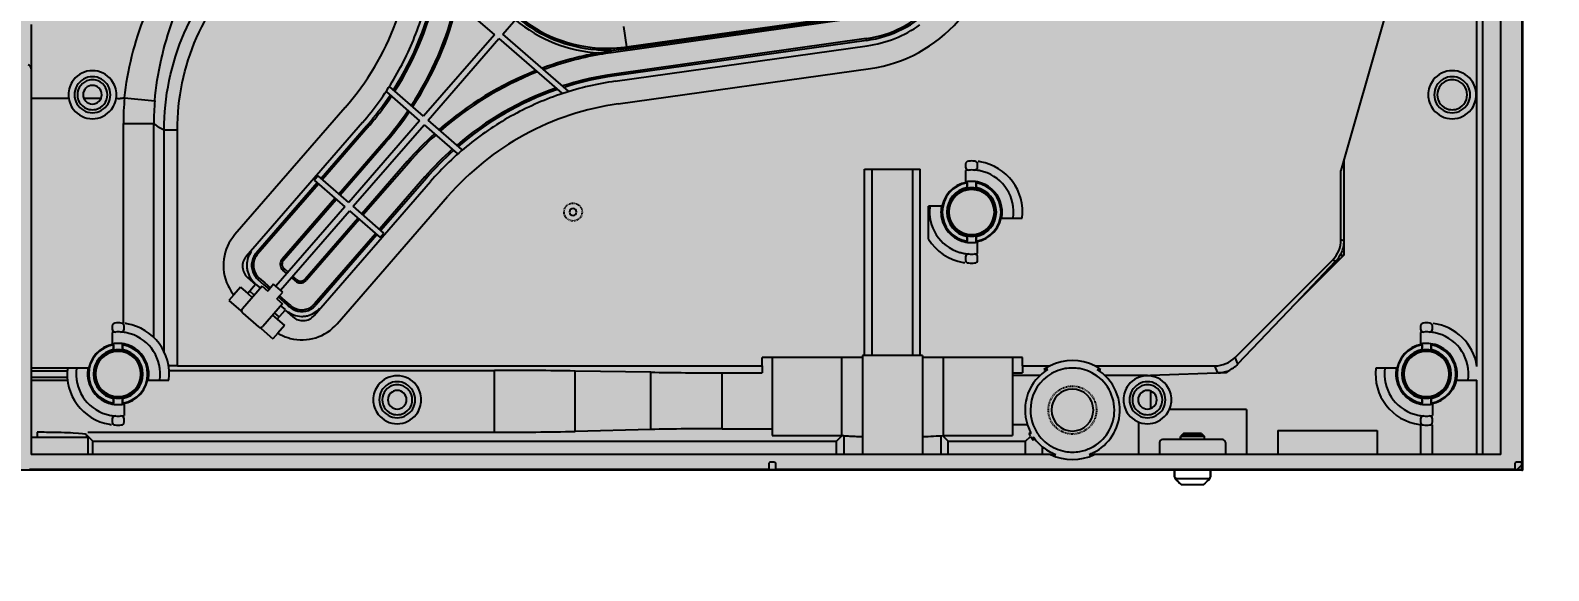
# Model space of a CAD drawing. Header units: millimetres. Extents: x -1070 to 42146, y 1440 to 12921.
# Drawn here: x 5863.1 to 6116.1, y 2751.1 to 2841 of the extents above; entities that cross this region are included whole.
import ezdxf

# ---------------------------------------------------------------- set-up
doc = ezdxf.new("R2010")
doc.units = ezdxf.units.MM
doc.linetypes.add('HIDDEN', pattern=[0.2, 0.1, -0.1])
for name, color, linetype in [('CITI-3MM实线CONTINUOUS', 7, 'Continuous'), ('CITIE-TAO实线CONTINUOUS', 7, 'Continuous'), ('DIM', 4, 'Continuous'), ('DW-PLUS-XIANGTI隐藏线HIDDEN', 7, 'Continuous'), ('HOLDER-001实线CONTINUOUS', 7, 'Continuous')]:
    doc.layers.add(name, color=color, linetype=linetype)
doc.styles.get("Standard").update_dxf_attribs({"font": 'arial.ttf'})
doc.dimstyles.new('ISO-200', dxfattribs={"dimtxt": 30, "dimasz": 25, "dimexe": 1.25, "dimexo": 5, "dimgap": 5, "dimtad": 1, "dimtoh": 1, "dimdec": 1, "dimdsep": 46, "dimtxsty": 'Standard', "dimcen": 2.5, "dimadec": 0, "dimazin": 0, "dimtfac": 1, "dimtdec": 1, "dimtmove": 0, "dimatfit": 3, "dimfxl": 1, "dimarcsym": 0})

# ---------------------------------------------------------------- blocks, each defined once
blk = doc.blocks.new('*D126')
at = {"layer": 'Defpoints', "color": 0, "transparency": 16777216}
for p in [(6009.59, 2611.09), (6003.92, 2609.12)]:
    blk.add_point(p, dxfattribs=at)
at = {"layer": 'DIM', "color": 0, "lineweight": -2, "transparency": 16777216}
for p, q in [((6257.03, 2696.97), (6033.21, 2619.29)), ((6702.03, 2696.97), (6257.03, 2696.97)), ((6003.92, 2609.12), (6009.59, 2611.09)), ((5980.3, 2600.93), (5956.69, 2592.73))]:
    blk.add_line(p, q, dxfattribs=at)
at = {"layer": 'DIM', "color": 0, "transparency": 16777216}
for points in [[(6031.84, 2623.22), (6034.58, 2615.35), (6009.59, 2611.09)], [(5978.94, 2604.86), (5981.67, 2596.99), (6003.92, 2609.12)]]:
    blk.add_solid(points, dxfattribs=at)
at = {"layer": 'DIM', "color": 0, "lineweight": -3, "transparency": 16777216, "insert": (6482.03, 2721.97), "char_height": 30, "attachment_point": 5}
blk.add_mtext('{\\fGulim|b0|i0|c134|p0;4-M6 through hole}', dxfattribs=at)

msp = doc.modelspace()

# ---------------------------------------------------------------- hatches: boundary and pattern name
at = {"lineweight": -3}
h = msp.add_hatch(color=256, dxfattribs=at)
h.dxf.hatch_style = 1
h.paths.add_polyline_path([(5611.757, 3767.826), (5611.757, 2767.826), (6111.757, 2767.826), (6111.757, 3767.826)])

# ---------------------------------------------------------------- linework, layer by layer
at = {"color": 7, "linetype": 'Continuous', "lineweight": -3}
for p, q in [((6108.15, 2770.426), (6108.15, 3016.326)), ((6105.15, 2830.326), (6105.15, 2955.326)), ((6111.657, 2892.226), (6111.657, 2769.126)), ((6104.161, 2830.326), (6104.161, 2869.826)), ((5930.001, 2849.412), (5940.455, 2840.324)), ((5941.866, 2840.423), (5947.771, 2847.215)), ((5962.449, 2838.281), (6001.822, 2843.815)), ((6001.863, 2843.525), (5962.49, 2837.991)), ((6088.884, 2843.501), (6081.495, 2817.731)), ((5863.257, 2842.043), (5863.257, 2835.326)), ((6001.905, 2843.228), (5959.898, 2837.324)), ((5961.974, 2841.662), (5962.449, 2838.281)), ((5940.455, 2840.324), (5928.646, 2826.739)), ((5929.401, 2826.083), (5941.21, 2839.668)), ((5941.21, 2839.668), (5951.664, 2830.581)), ((5952.777, 2830.938), (5941.866, 2840.423)), ((6002.406, 2839.663), (5960.399, 2833.759)), ((6002.447, 2839.366), (5960.441, 2833.462)), ((5960.566, 2832.571), (6002.573, 2838.474)), ((6002.447, 2839.366), (6002.406, 2839.663)), ((5957.859, 2837.303), (5959.856, 2837.621)), ((5962.49, 2837.991), (5959.856, 2837.621)), ((5959.856, 2837.621), (5959.898, 2837.324)), ((5962.49, 2837.991), (5962.449, 2838.281)), ((5863.257, 2835.326), (5863.257, 2834.619)), ((5863.257, 2834.619), (5863.257, 2770.426)), ((5960.441, 2833.462), (5960.399, 2833.759)), ((5961.095, 2828.808), (6003.101, 2834.711)), ((5922.467, 2830.786), (5927.99, 2825.985)), ((5928.646, 2826.739), (5923.017, 2831.633)), ((5863.257, 2829.727), (5869.521, 2829.727)), ((5872.046, 2829.727), (5872.522, 2829.727)), ((5872.522, 2829.727), (5873.475, 2829.727)), ((5873.475, 2829.727), (5874.428, 2829.727)), ((5874.428, 2829.727), (5874.905, 2829.727)), ((5878.83, 2829.794), (5883.865, 2829.335)), ((6104.161, 2785.101), (6104.161, 2830.326)), ((6105.15, 2770.426), (6105.15, 2830.326)), ((5915.601, 2828.194), (5897.205, 2807.033)), ((5918.468, 2825.701), (5899.089, 2803.408)), ((5927.99, 2825.985), (5916.181, 2812.4)), ((5935.03, 2821.19), (5929.401, 2826.083)), ((5878.623, 2825.525), (5883.696, 2825.546)), ((5878.623, 2792.282), (5878.623, 2825.531)), ((5883.696, 2789.906), (5883.696, 2825.54)), ((5887.633, 2824.448), (5885.412, 2824.448)), ((5885.412, 2787.521), (5885.412, 2824.448)), ((5887.633, 2785.188), (5887.633, 2824.448)), ((5919.148, 2825.111), (5911.577, 2816.402)), ((5919.374, 2824.914), (5911.804, 2816.205)), ((5916.936, 2811.744), (5928.745, 2825.329)), ((5919.374, 2824.914), (5919.148, 2825.111)), ((5928.745, 2825.329), (5934.268, 2820.527)), ((5914.521, 2813.843), (5922.091, 2822.552)), ((5914.747, 2813.646), (5922.317, 2822.355)), ((5922.091, 2822.552), (5922.317, 2822.355)), ((5925.94, 2819.206), (5918.37, 2810.497)), ((5926.167, 2819.009), (5918.596, 2810.301)), ((5926.167, 2819.009), (5925.94, 2819.206)), ((6018.96, 2818.779), (6018.96, 2818.278)), ((6020.96, 2818.278), (6020.96, 2818.779)), ((6081.976, 2819.41), (6081.976, 2817.731)), ((5910.921, 2815.647), (5900.752, 2803.949)), ((5910.41, 2793.567), (5929.789, 2815.86)), ((5911.069, 2816.844), (5910.413, 2816.089)), ((5910.413, 2816.089), (5915.525, 2811.645)), ((5916.181, 2812.4), (5911.069, 2816.844)), ((5928.883, 2816.648), (5921.313, 2807.939)), ((5929.11, 2816.451), (5921.539, 2807.742)), ((5929.11, 2816.451), (5928.883, 2816.648)), ((6002.116, 2817.926), (6003.379, 2817.926)), ((6002.116, 2786.926), (6002.116, 2817.926)), ((6003.379, 2817.926), (6010.134, 2817.926)), ((6003.379, 2786.926), (6003.379, 2817.926)), ((6010.134, 2817.926), (6011.397, 2817.926)), ((6010.134, 2817.926), (6010.134, 2786.926)), ((6011.397, 2786.926), (6011.397, 2817.926)), ((6018.96, 2817.723), (6018.96, 2815.796)), ((6019.21, 2815.637), (6019.21, 2815.738)), ((6019.21, 2815.637), (6019.21, 2814.851)), ((6020.71, 2815.738), (6020.71, 2815.637)), ((6020.71, 2815.637), (6020.71, 2814.851)), ((6081.495, 2806.193), (6081.495, 2817.731)), ((6081.976, 2817.731), (6081.977, 2805.989)), ((5911.148, 2815.45), (5900.979, 2803.752)), ((5905.073, 2802.975), (5913.865, 2813.089)), ((5914.262, 2792.206), (5932.657, 2813.367)), ((6019.21, 2814.851), (6019.21, 2814.749)), ((6020.71, 2814.749), (6020.71, 2814.851)), ((5915.525, 2811.645), (5904.044, 2798.438)), ((5904.799, 2797.782), (5916.28, 2810.989)), ((5905.3, 2802.779), (5914.091, 2812.892)), ((5916.28, 2810.989), (5921.392, 2806.545)), ((5922.048, 2807.3), (5916.936, 2811.744)), ((6012.757, 2806.282), (6012.757, 2811.795)), ((6013.032, 2811.795), (6012.757, 2811.795)), ((6014.959, 2811.795), (6013.032, 2811.795)), ((5917.714, 2809.743), (5908.922, 2799.63)), ((5917.94, 2809.546), (5909.149, 2799.433)), ((6024.961, 2809.795), (6026.888, 2809.795)), ((6026.888, 2809.795), (6028.401, 2809.795)), ((5920.657, 2807.184), (5910.488, 2795.486)), ((5920.883, 2806.987), (5910.715, 2795.289)), ((5921.392, 2806.545), (5922.048, 2807.3)), ((6019.21, 2806.84), (6019.21, 2806.738)), ((6019.21, 2806.738), (6019.21, 2805.952)), ((6019.21, 2805.851), (6019.21, 2805.952)), ((6020.71, 2806.738), (6020.71, 2806.84)), ((6020.71, 2806.738), (6020.71, 2805.952)), ((6020.71, 2805.952), (6020.71, 2805.851)), ((6020.96, 2803.866), (6020.96, 2805.794)), ((6081.977, 2805.989), (6081.495, 2806.193)), ((6081.976, 2805.989), (6081.961, 2803.594)), ((5900.979, 2803.752), (5900.752, 2803.949)), ((5905.073, 2802.975), (5905.3, 2802.779)), ((6018.96, 2803.311), (6018.96, 2802.81)), ((6020.96, 2802.81), (6020.96, 2803.311)), ((6081.961, 2803.594), (6073.947, 2795.58)), ((6081.334, 2803.594), (6081.961, 2803.594)), ((5905.202, 2801.141), (5905.398, 2801.368)), ((5905.881, 2800.551), (5905.202, 2801.141)), ((5906.078, 2800.777), (5905.398, 2801.368)), ((6063.882, 2786.593), (6080.09, 2802.801)), ((6073.947, 2795.58), (6080.607, 2802.587)), ((6080.607, 2802.587), (6080.09, 2802.801)), ((5898.137, 2798.273), (5897.033, 2797.003)), ((5898.137, 2798.273), (5899.344, 2797.223)), ((5901.739, 2798.454), (5898.459, 2794.68)), ((5899.336, 2799.881), (5900.656, 2798.733)), ((5900.656, 2798.733), (5899.344, 2797.223)), ((5901.477, 2798.152), (5900.722, 2798.808)), ((5901.255, 2799.802), (5901.058, 2799.576)), ((5901.058, 2799.576), (5902.002, 2798.756)), ((5901.255, 2799.802), (5902.198, 2798.982)), ((5901.739, 2798.454), (5902.683, 2797.634)), ((5902.002, 2798.756), (5902.945, 2797.936)), ((5902.198, 2798.982), (5903.142, 2798.162)), ((5903.667, 2798.766), (5902.683, 2797.634)), ((5904.044, 2798.438), (5903.667, 2798.766)), ((5904.799, 2797.782), (5904.044, 2798.438)), ((5907.315, 2799.305), (5906.636, 2799.895)), ((5907.512, 2799.531), (5906.832, 2800.121)), ((5907.315, 2799.305), (5907.512, 2799.531)), ((5909.149, 2799.433), (5908.922, 2799.63)), ((5897.033, 2797.003), (5896.224, 2796.073)), ((5896.224, 2796.073), (5898.187, 2794.367)), ((5899.344, 2797.223), (5900.099, 2796.567)), ((5900.427, 2796.944), (5899.672, 2797.601)), ((5905.135, 2795.502), (5901.855, 2791.728)), ((5904.192, 2796.322), (5905.176, 2797.454)), ((5904.192, 2796.322), (5905.135, 2795.502)), ((5905.398, 2795.804), (5904.454, 2796.624)), ((5905.595, 2796.03), (5904.651, 2796.85)), ((5905.176, 2797.454), (5904.799, 2797.782)), ((5906.152, 2795.147), (5905.398, 2795.804)), ((5906.538, 2795.21), (5905.595, 2796.03)), ((5910.715, 2795.289), (5910.488, 2795.486)), ((6064.336, 2785.495), (6073.947, 2795.58)), ((5898.187, 2794.367), (5898.355, 2794.221)), ((5898.508, 2793.975), (5901.15, 2791.679)), ((5903.495, 2793.615), (5904.25, 2792.959)), ((5904.578, 2793.336), (5903.823, 2793.992)), ((5904.25, 2792.959), (5905.562, 2794.468)), ((5904.25, 2792.959), (5905.457, 2791.909)), ((5905.628, 2794.544), (5904.873, 2795.2)), ((5905.562, 2794.468), (5906.883, 2793.32)), ((5906.341, 2794.983), (5906.152, 2795.147)), ((5906.341, 2794.983), (5906.538, 2795.21)), ((5876.757, 2791.81), (5876.757, 2791.309)), ((5876.757, 2790.754), (5876.757, 2788.827)), ((5878.757, 2791.309), (5878.757, 2791.81)), ((5901.414, 2791.561), (5901.583, 2791.415)), ((5901.583, 2791.415), (5903.545, 2789.709)), ((5904.354, 2790.639), (5903.545, 2789.709)), ((5905.457, 2791.909), (5904.354, 2790.639)), ((6094.757, 2791.81), (6094.757, 2791.309)), ((6094.757, 2790.754), (6094.757, 2788.827)), ((6096.757, 2791.309), (6096.757, 2791.81)), ((5877.007, 2788.668), (5877.007, 2788.769)), ((5877.007, 2788.668), (5877.007, 2787.882)), ((5877.007, 2787.882), (5877.007, 2787.78)), ((5878.507, 2788.769), (5878.507, 2788.668)), ((5878.507, 2788.668), (5878.507, 2787.882)), ((5878.507, 2787.78), (5878.507, 2787.882)), ((6095.007, 2788.668), (6095.007, 2788.769)), ((6095.007, 2788.668), (6095.007, 2787.882)), ((6095.007, 2787.882), (6095.007, 2787.78)), ((6096.507, 2788.769), (6096.507, 2788.668)), ((6096.507, 2788.668), (6096.507, 2787.882)), ((6096.507, 2787.78), (6096.507, 2787.882)), ((5985.057, 2785.188), (5985.057, 2786.576)), ((6001.757, 2786.576), (5985.057, 2786.576)), ((5986.757, 2786.576), (5986.757, 2773.598)), ((5998.27, 2786.576), (5998.27, 2773.598)), ((6001.757, 2786.926), (6001.757, 2770.426)), ((6006.378, 2786.926), (6001.757, 2786.926)), ((6007.136, 2786.926), (6006.378, 2786.926)), ((6011.757, 2786.926), (6007.136, 2786.926)), ((6011.757, 2786.926), (6011.757, 2770.426)), ((6028.457, 2786.576), (6011.757, 2786.576)), ((6015.243, 2786.576), (6015.243, 2773.598)), ((6026.757, 2786.576), (6026.757, 2773.598)), ((6028.457, 2785.188), (6028.457, 2786.576)), ((6064.336, 2785.495), (6063.882, 2786.593)), ((6100.161, 2786.191), (6100.161, 2786.398)), ((5869.316, 2784.826), (5863.257, 2784.826)), ((5869.271, 2784.326), (5863.257, 2784.326)), ((5863.257, 2783.326), (5869.271, 2783.326)), ((5863.257, 2782.826), (5869.316, 2782.826)), ((5870.829, 2784.826), (5869.316, 2784.826)), ((5872.756, 2784.826), (5870.829, 2784.826)), ((5882.758, 2782.826), (5884.685, 2782.826)), ((5884.685, 2782.826), (5886.198, 2782.826)), ((5886.235, 2784.426), (5940.444, 2784.426)), ((5887.633, 2785.188), (5985.057, 2785.188)), ((5940.444, 2774.122), (5940.444, 2784.426)), ((5953.883, 2774.279), (5953.883, 2784.322)), ((5966.49, 2784.117), (5953.883, 2784.322)), ((5966.49, 2774.587), (5966.49, 2784.117)), ((5978.408, 2774.725), (5978.408, 2784.025)), ((5978.408, 2784.025), (5985.057, 2784.025)), ((5985.057, 2785.188), (5985.057, 2784.025)), ((6026.757, 2784.025), (6028.457, 2784.025)), ((6031.345, 2783.581), (6026.757, 2783.581)), ((6028.457, 2785.188), (6028.457, 2784.025)), ((6028.457, 2785.188), (6033.033, 2785.188)), ((6031.999, 2784.566), (6032.636, 2784.566)), ((6040.481, 2785.188), (6060.49, 2785.188)), ((6040.877, 2784.566), (6041.514, 2784.566)), ((6049.257, 2783.581), (6042.168, 2783.581)), ((6062.389, 2784.022), (6049.759, 2783.581)), ((6060.972, 2784.022), (6060.49, 2785.188)), ((6062.389, 2784.022), (6060.972, 2784.022)), ((6062.741, 2784.374), (6062.389, 2784.022)), ((6088.829, 2784.826), (6087.316, 2784.826)), ((6090.756, 2784.826), (6088.829, 2784.826)), ((6100.758, 2782.826), (6102.685, 2782.826)), ((6102.685, 2782.826), (6104.161, 2782.826)), ((6104.161, 2770.426), (6104.161, 2782.826)), ((6049.761, 2781.01), (6049.761, 2779.545)), ((6100.161, 2781.254), (6100.161, 2781.46)), ((5877.007, 2779.871), (5877.007, 2779.77)), ((5877.007, 2779.77), (5877.007, 2778.984)), ((5877.007, 2778.882), (5877.007, 2778.984)), ((5878.507, 2779.77), (5878.507, 2779.871)), ((5878.507, 2779.77), (5878.507, 2778.984)), ((5878.507, 2778.984), (5878.507, 2778.882)), ((5878.757, 2778.825), (5878.757, 2776.898)), ((6049.761, 2779.545), (6049.761, 2778.079)), ((6059.762, 2777.926), (6052.915, 2777.926)), ((6065.757, 2777.926), (6059.762, 2777.926)), ((6065.757, 2777.926), (6065.757, 2770.426)), ((6095.007, 2779.871), (6095.007, 2779.77)), ((6095.007, 2779.77), (6095.007, 2778.984)), ((6095.007, 2778.882), (6095.007, 2778.984)), ((6096.507, 2779.77), (6096.507, 2779.871)), ((6096.507, 2779.77), (6096.507, 2778.984)), ((6096.507, 2778.984), (6096.507, 2778.882)), ((6096.757, 2778.825), (6096.757, 2776.898)), ((5876.757, 2776.343), (5876.757, 2775.842)), ((5878.757, 2775.842), (5878.757, 2776.343)), ((6029.241, 2775.391), (6026.757, 2775.391)), ((6047.757, 2775.837), (6047.757, 2770.426)), ((6094.757, 2776.343), (6094.757, 2775.842)), ((6094.757, 2775.385), (6094.757, 2770.426)), ((6096.757, 2775.842), (6096.757, 2776.343)), ((6096.757, 2770.426), (6096.757, 2775.342)), ((5863.257, 2773.326), (5872.577, 2773.326)), ((5864.279, 2774.122), (5864.279, 2773.326)), ((5872.467, 2773.715), (5872.785, 2773.397)), ((5872.467, 2773.715), (5872.467, 2773.326)), ((5872.577, 2773.326), (5872.714, 2773.326)), ((5872.714, 2774.122), (5940.444, 2774.122)), ((5872.714, 2773.326), (5872.714, 2770.426)), ((5872.785, 2773.397), (5873.549, 2772.634)), ((5873.549, 2772.634), (5997.465, 2772.634)), ((5873.549, 2770.426), (5873.549, 2772.634)), ((5966.49, 2774.587), (5953.883, 2774.279)), ((5978.408, 2774.725), (5986.757, 2774.725)), ((5986.757, 2773.598), (5998.27, 2773.598)), ((5997.465, 2772.634), (5998.417, 2773.586)), ((5997.465, 2770.426), (5997.465, 2772.634)), ((5998.668, 2773.586), (5998.668, 2770.426)), ((6014.845, 2773.586), (6014.845, 2770.426)), ((6015.097, 2773.586), (6016.049, 2772.634)), ((6015.243, 2773.598), (6026.757, 2773.598)), ((6016.049, 2772.634), (6028.965, 2772.634)), ((6016.049, 2770.426), (6016.049, 2772.634)), ((6028.965, 2772.634), (6029.77, 2773.439)), ((6028.965, 2770.426), (6028.965, 2772.634)), ((6029.894, 2773.913), (6029.494, 2773.913)), ((6030.244, 2773.355), (6030.244, 2772.762)), ((6061.757, 2772.926), (6051.757, 2772.926)), ((6071.007, 2774.426), (6071.007, 2770.426)), ((6071.007, 2774.426), (6078.187, 2774.426)), ((6078.187, 2774.426), (6080.327, 2774.426)), ((6080.327, 2774.426), (6087.507, 2774.426)), ((6087.507, 2774.426), (6087.507, 2770.426)), ((6033.109, 2770.426), (5863.257, 2770.426)), ((6031.722, 2771.738), (6031.722, 2770.426)), ((6033.109, 2770.426), (6033.991, 2770.426)), ((6039.523, 2770.426), (6040.404, 2770.426)), ((6108.15, 2770.426), (6040.404, 2770.426)), ((6051.257, 2772.426), (6051.257, 2770.426)), ((6062.257, 2772.426), (6062.257, 2770.426)), ((5986.157, 2767.926), (5863.007, 2767.926)), ((5986.157, 2768.826), (5986.157, 2767.926)), ((5986.157, 2767.926), (5987.357, 2767.926)), ((5987.057, 2769.126), (5986.457, 2769.126)), ((5987.357, 2767.926), (5987.357, 2768.826)), ((6110.457, 2767.926), (5987.357, 2767.926)), ((6110.457, 2768.826), (6110.457, 2767.926)), ((6110.457, 2767.926), (6110.857, 2767.926)), ((6111.657, 2769.126), (6110.757, 2769.126)), ((6110.857, 2767.926), (6111.657, 2768.726)), ((6111.657, 2768.726), (6111.657, 2769.126))]:
    msp.add_line(p, q, dxfattribs=at)
at = {"color": 1, "lineweight": -3}
for p, q in [((6110.857, 2767.926), (6111.657, 2767.926)), ((6111.657, 2767.926), (6111.657, 2768.726)), ((6111.657, 2767.926), (6111.657, 2767.826)), ((6111.657, 2767.826), (6111.757, 2767.826))]:
    msp.add_line(p, q, dxfattribs=at)
msp.add_lwpolyline([(5611.757, 3767.826), (6111.757, 3767.826), (6111.757, 2767.826), (5611.757, 2767.826)], close=True, dxfattribs=at)
msp.add_lwpolyline([(5611.757, 3767.826), (6111.757, 3767.826), (6111.757, 2767.826), (5611.757, 2767.826)], close=True, dxfattribs=at)
at = {"color": 7, "linetype": 'Continuous', "lineweight": -3}
for centre, radius, start, end in [((5880.733, 2858.504), 46.2, 319, 0), ((5880.733, 2858.504), 50.9, 327.58153, 348.82594), ((5880.733, 2858.504), 51.2, 327.43559, 348.82031), ((5880.733, 2858.504), 50, 339.5, 349.75), ((5880.733, 2858.504), 54.8, 326.8249, 346.52658), ((5880.733, 2858.504), 55.1, 326.8308, 346.52165), ((5999.789, 2858.28), 18.8, 278, 315.57998), ((5999.789, 2858.28), 19.1, 278, 315.5632), ((5880.733, 2858.504), 50, 329.25, 339.5), ((5959.233, 2861.163), 23.9, 230.19874, 266.72459), ((5959.233, 2861.163), 23.4, 230.22436, 265.5251), ((5959.233, 2861.163), 23.107, 230.23988, 271.54462), ((5999.789, 2858.28), 23.8, 278, 319), ((5999.789, 2858.28), 20, 291.66767, 305.33729), ((5999.789, 2858.28), 20, 278, 291.66767), ((5967.525, 2783.057), 55.1, 103.60127, 110.12376), ((5967.525, 2783.057), 54.8, 100.0977, 110.12754), ((5967.525, 2783.057), 55.1, 100.09386, 103.60127), ((5959.233, 2861.163), 23.4, 265.5251, 268.15331), ((5967.525, 2783.057), 54.8, 100.02285, 100.0977), ((5967.525, 2783.057), 54.8, 98, 100.02285), ((5959.233, 2861.163), 23.4, 268.15331, 270.71821), ((5959.233, 2861.163), 23.4, 270.71821, 271.52023), ((5959.233, 2861.163), 23.4, 271.52023, 271.5978), ((5959.233, 2861.163), 23.107, 271.54462, 271.63222), ((5959.233, 2861.163), 23.107, 271.63222, 278), ((5873.475, 2830.326), 4, 37.54339, 142.45661), ((5873.475, 2830.326), 3, 59.93589, 120.0659), ((5967.525, 2783.057), 55.1, 111.47835, 131.1692), ((5967.525, 2783.057), 54.8, 111.47342, 131.1751), ((5967.525, 2783.057), 54.8, 111.3148, 111.47342), ((5967.525, 2783.057), 55.1, 110.12376, 110.29941), ((5967.525, 2783.057), 51.2, 99.6511, 107.67345), ((5967.525, 2783.057), 51.2, 98, 99.6511), ((5967.525, 2783.057), 50.9, 98, 99.62101), ((6100.038, 2830.326), 4, 37.54339, 142.45661), ((6100.038, 2830.326), 3, 59.93589, 120.0659), ((5873.475, 2830.326), 4, 142.45661, 180), ((5873.475, 2830.326), 3, 120.0659, 180), ((5873.475, 2830.326), 2.5, 102.85635, 180), ((5873.475, 2830.326), 1.55, 90, 180), ((5873.475, 2830.326), 2.5, 77.14317, 102.85635), ((5873.475, 2830.326), 1.55, 0, 90), ((5873.475, 2830.326), 2.5, 0, 77.14317), ((5873.475, 2830.326), 3, 0, 59.93589), ((5873.475, 2830.326), 4, 0, 37.54339), ((5880.733, 2858.504), 50, 319, 329.25), ((5880.733, 2858.504), 50.9, 327.42866, 327.58153), ((5880.733, 2858.504), 51.2, 327.37892, 327.43559), ((5967.525, 2783.057), 51.2, 109.17969, 130.56441), ((5967.525, 2783.057), 50.9, 109.17406, 130.57134), ((5967.525, 2783.057), 50.9, 108.98595, 109.17406), ((5967.525, 2783.057), 51.2, 107.67345, 107.8813), ((5967.525, 2783.057), 50, 98, 108.25), ((5967.525, 2783.057), 50.9, 99.62101, 107.67722), ((6100.038, 2830.326), 4, 142.45661, 180), ((6100.038, 2830.326), 3, 120.0659, 180), ((6100.038, 2830.326), 2.5, 102.85635, 180), ((6100.038, 2830.326), 2.5, 77.14317, 102.85635), ((6100.038, 2830.326), 2.5, 0, 77.14317), ((6100.038, 2830.326), 3, 0, 59.93589), ((6100.038, 2830.326), 4, 0, 37.54339), ((5873.475, 2830.326), 4, 180, 217.54339), ((5873.475, 2830.326), 3, 180, 239.93589), ((5873.475, 2830.326), 2.5, 180, 257.14317), ((5873.475, 2830.326), 1.55, 180, 270), ((5873.475, 2830.326), 1.55, 270, 0), ((5873.475, 2830.326), 2.5, 282.85635, 0), ((5873.475, 2830.326), 3, 300.0659, 0), ((5873.475, 2830.326), 4, 322.45661, 0), ((5924.826, 2825.449), 46.204, 174.60146, 179.8976), ((5924.574, 2825.645), 40.877, 174.82129, 180.14661), ((5880.733, 2858.504), 50.9, 320.22139, 326.25263), ((5880.733, 2858.504), 51.2, 320.21218, 326.24935), ((5880.733, 2858.504), 55.1, 326.78204, 326.8308), ((5967.525, 2783.057), 46.2, 98, 139), ((5967.525, 2783.057), 50, 108.25, 118.5), ((6100.038, 2830.326), 4, 180, 217.54339), ((6100.038, 2830.326), 3, 180, 239.93589), ((6100.038, 2830.326), 2.5, 180, 257.14317), ((6100.038, 2830.326), 2.5, 282.85635, 0), ((6100.038, 2830.326), 3, 300.0659, 0), ((6100.038, 2830.326), 4, 322.45661, 0), ((5873.475, 2830.326), 4, 217.54339, 322.45661), ((5873.475, 2830.326), 3, 239.93589, 300.0659), ((5873.475, 2830.326), 2.5, 257.14317, 282.85635), ((5880.733, 2858.504), 50.9, 319, 320.22139), ((5880.733, 2858.504), 51.2, 319, 320.21218), ((5880.733, 2858.504), 54.8, 319, 325.73663), ((5880.733, 2858.504), 55.1, 319, 325.73377), ((5967.525, 2783.057), 50, 118.5, 128.75), ((6100.038, 2830.326), 4, 217.54339, 322.45661), ((6100.038, 2830.326), 3, 239.93589, 300.0659), ((6100.038, 2830.326), 2.5, 257.14317, 282.85635), ((5967.525, 2783.057), 55.1, 132.26623, 139), ((5967.525, 2783.057), 54.8, 132.26337, 139), ((5967.525, 2783.057), 55.1, 131.1692, 131.21796), ((5967.525, 2783.057), 51.2, 131.75065, 139), ((5967.525, 2783.057), 50.9, 131.74737, 139), ((5967.525, 2783.057), 50, 128.75, 139), ((5967.525, 2783.057), 51.2, 130.56441, 130.62108), ((6019.46, 2818.779), 0.5, 93.58332, 180), ((6019.46, 2818.278), 0.5, 180, 273.82255), ((6019.96, 2810.795), 8.5, 86.41668, 93.58332), ((6020.46, 2818.278), 0.5, 266.17745, 0), ((6020.46, 2818.779), 0.5, 0, 86.41668), ((6019.96, 2810.795), 8.5, 80.15881, 82.46232), ((6019.96, 2810.795), 8.5, 353.24367, 80.15881), ((6019.96, 2810.795), 5, 98.62693, 177.53429), ((6019.96, 2810.795), 4.9, 98.80437, 261.19563), ((6019.96, 2810.795), 7, 95.29417, 98.21321), ((6019.96, 2810.795), 5.1, 71.32047, 101.30773), ((6019.96, 2810.795), 7, 86.17745, 93.82255), ((6019.96, 2810.795), 7, 79.76053, 86.17743), ((6019.96, 2810.795), 5, 0, 81.37307), ((6019.96, 2810.795), 4.9, 278.80437, 81.19563), ((6019.96, 2810.795), 7, 73.4912, 79.76053), ((6019.96, 2810.795), 5.1, 11.21536, 71.32047), ((6019.96, 2810.795), 7, 351.78679, 73.4912), ((6019.96, 2810.795), 4.125, 100.47568, 259.52432), ((6019.96, 2810.795), 4.025, 100.739, 180), ((6019.96, 2810.795), 4, 100.74093, 177.39131), ((6019.96, 2810.795), 4, 100.74093, 177.39131), ((6019.96, 2810.795), 3.8, 0, 180), ((6019.96, 2810.795), 4.025, 79.261, 100.739), ((6019.96, 2810.795), 4, 79.25907, 100.74093), ((6019.96, 2810.795), 4, 2.60869, 79.25907), ((6019.96, 2810.795), 4.125, 280.47568, 79.52432), ((6019.96, 2810.795), 4.025, 0, 79.261), ((5953.554, 2810.795), 0.584, 0, 180), ((5953.554, 2810.795), 0.584, 180, 0), ((6019.96, 2810.795), 7, 171.78679, 253.4912), ((6019.96, 2810.795), 5.1, 176.40894, 191.21536), ((6019.96, 2810.795), 5.1, 168.69227, 176.40894), ((6019.96, 2810.795), 5, 177.53429, 180), ((6019.96, 2810.795), 5, 180, 261.37307), ((6019.96, 2810.795), 4.025, 180, 259.261), ((6019.96, 2810.795), 4, 177.39131, 180), ((6019.96, 2810.795), 4, 180, 182.60869), ((6019.96, 2810.795), 4, 180, 182.60869), ((6019.96, 2810.795), 4, 182.60869, 259.25907), ((6019.96, 2810.795), 4, 182.60869, 259.25907), ((6019.96, 2810.795), 3.8, 180, 0), ((6019.96, 2810.795), 4, 280.74093, 357.39131), ((6019.96, 2810.795), 4.025, 280.739, 0), ((6019.96, 2810.795), 5, 278.62693, 357.53429), ((6019.96, 2810.795), 4, 0, 2.60869), ((6019.96, 2810.795), 4, 0, 2.60869), ((6019.96, 2810.795), 4, 357.39131, 0), ((6019.96, 2810.795), 4, 357.39131, 0), ((6019.96, 2810.795), 5, 357.53429, 0), ((6019.96, 2810.795), 5.1, 356.40894, 11.21536), ((6019.96, 2810.795), 5.1, 191.21536, 251.32047), ((6019.96, 2810.795), 5.1, 348.69227, 356.40894), ((5903.092, 2801.915), 7.8, 139, 205.69845), ((6019.96, 2810.795), 8.5, 212.06715, 260.33905), ((6019.96, 2810.795), 5.1, 251.32047, 281.30773), ((6019.96, 2810.795), 4.025, 259.261, 280.739), ((6019.96, 2810.795), 4, 259.25907, 280.74093), ((6019.96, 2810.795), 4, 259.25907, 280.74093), ((5900.976, 2801.767), 2.5, 139, 161.49994), ((5903.092, 2801.915), 3.9, 144.06268, 179.01277), ((5903.092, 2801.915), 3.1, 151.08702, 216.91298), ((5903.092, 2801.915), 2.8, 145.00142, 222.99881), ((5903.092, 2801.915), 3.1, 145.10772, 151.08702), ((5903.092, 2801.915), 3.1, 139, 145.10772), ((5903.092, 2801.915), 2.8, 139, 145.00142), ((5906.055, 2802.123), 1.3, 139, 176.4981), ((6019.96, 2810.795), 7, 253.4912, 259.76053), ((6019.96, 2810.795), 7, 259.76053, 266.17743), ((6019.46, 2803.311), 0.5, 86.17745, 180), ((6019.96, 2810.795), 7, 266.17745, 273.82255), ((6020.46, 2803.311), 0.5, 0, 93.82255), ((6019.96, 2810.795), 7, 275.29417, 278.21321), ((6077.19, 2805.987), 4.785, 329.99419, 333.34873), ((5900.976, 2801.767), 2.5, 161.49994, 183.99988), ((5900.976, 2801.767), 2.5, 183.99988, 206.49993), ((5900.976, 2801.767), 2.5, 206.49993, 229), ((5903.092, 2801.915), 3.9, 179.01277, 188.98723), ((5903.092, 2801.915), 3.9, 188.98723, 194.01277), ((5903.092, 2801.915), 3.9, 194.01277, 203.98723), ((5906.055, 2802.123), 1.3, 176.4981, 191.53963), ((5906.055, 2802.123), 1.3, 191.53963, 229), ((5906.055, 2802.123), 1, 161.5, 206.5), ((5906.055, 2802.123), 1, 139, 161.5), ((5906.055, 2802.123), 1, 206.5, 221.29166), ((5906.055, 2802.123), 1, 221.29166, 229), ((6019.96, 2810.795), 8.5, 260.33905, 262.47662), ((6019.46, 2802.81), 0.5, 180, 266.41668), ((6019.96, 2810.795), 8.5, 266.41668, 273.58332), ((6020.46, 2802.81), 0.5, 273.58332, 0), ((5903.092, 2801.915), 7.8, 205.69845, 216.53034), ((5903.092, 2801.915), 3.9, 203.98723, 214), ((5903.092, 2801.915), 3.9, 214, 229), ((5903.092, 2801.915), 3.1, 216.91298, 229), ((5903.092, 2801.915), 2.8, 222.99881, 229), ((5908.168, 2800.286), 1.3, 229, 266.4981), ((5908.168, 2800.286), 1, 229, 251.5), ((5908.168, 2800.286), 1, 251.5, 296.5), ((5908.168, 2800.286), 1.3, 266.4981, 281.53963), ((5908.168, 2800.286), 1.3, 281.53963, 319), ((5908.168, 2800.286), 1, 296.5, 319), ((5903.092, 2801.915), 7.8, 216.53034, 219.03323), ((5908.375, 2797.323), 2.8, 312.95761, 319), ((5898.836, 2794.352), 0.5, 139, 229), ((5908.375, 2797.323), 3.9, 234.06268, 248.98723), ((5908.375, 2797.323), 3.1, 229, 241.08702), ((5908.375, 2797.323), 2.8, 229, 235.0428), ((5908.375, 2797.323), 2.8, 235.0428, 312.95761), ((5908.375, 2797.323), 3.1, 241.08702, 306.91298), ((5908.523, 2795.207), 2.5, 229, 251.49994), ((5908.375, 2797.323), 3.9, 248.98723, 269.01277), ((5908.523, 2795.207), 2.5, 251.49994, 273.99988), ((5908.375, 2797.323), 3.9, 269.01277, 278.98723), ((5908.523, 2795.207), 2.5, 273.99988, 296.49993), ((5908.375, 2797.323), 3.9, 278.98723, 284.01277), ((5908.375, 2797.323), 3.9, 284.01277, 319), ((5908.523, 2795.207), 2.5, 296.49993, 319), ((5908.375, 2797.323), 3.1, 306.91298, 319), ((5877.257, 2791.81), 0.5, 93.58332, 180), ((5877.257, 2791.309), 0.5, 180, 273.82255), ((5877.757, 2783.826), 7, 95.29417, 98.21321), ((5877.757, 2783.826), 8.5, 86.41668, 93.58332), ((5877.757, 2783.826), 7, 86.17745, 93.82255), ((5878.257, 2791.309), 0.5, 266.17745, 0), ((5877.757, 2783.826), 7, 79.76053, 86.17743), ((5878.257, 2791.81), 0.5, 0, 86.41668), ((5877.757, 2783.826), 8.5, 80.15881, 82.46232), ((5877.757, 2783.826), 7, 73.4912, 79.76053), ((5877.757, 2783.826), 8.5, 353.24367, 80.15881), ((5877.757, 2783.826), 7, 351.78679, 73.4912), ((5901.478, 2792.056), 0.5, 229, 319), ((5908.375, 2797.323), 7.8, 238.96677, 252.30155), ((5908.375, 2797.323), 7.8, 255.64365, 319), ((6095.257, 2791.81), 0.5, 93.58332, 180), ((6095.257, 2791.309), 0.5, 180, 273.82255), ((6095.757, 2783.826), 7, 95.29417, 98.21321), ((6095.757, 2783.826), 8.5, 86.41668, 93.58332), ((6095.757, 2783.826), 7, 86.17745, 93.82255), ((6096.257, 2791.309), 0.5, 266.17745, 0), ((6095.757, 2783.826), 7, 79.76053, 86.17743), ((6096.257, 2791.81), 0.5, 0, 86.41668), ((6095.757, 2783.826), 8.5, 8.62805, 82.53463), ((6095.757, 2783.826), 7, 73.4912, 79.76053), ((6095.757, 2783.826), 7, 351.78679, 73.4912), ((5877.757, 2783.826), 5, 98.62693, 177.53429), ((5877.757, 2783.826), 4.9, 98.80437, 261.19563), ((5877.757, 2783.826), 4.125, 100.47568, 259.52432), ((5877.757, 2783.826), 4.025, 100.739, 180), ((5877.757, 2783.826), 4, 100.74093, 177.39131), ((5877.757, 2783.826), 4, 100.74093, 177.39131), ((5877.757, 2783.826), 5.1, 71.32047, 101.30773), ((5877.757, 2783.826), 4.025, 79.261, 100.739), ((5877.757, 2783.826), 4, 79.25907, 100.74093), ((5877.757, 2783.826), 4, 79.25907, 100.74093), ((5877.757, 2783.826), 4, 2.60869, 79.25907), ((5877.757, 2783.826), 5, 0, 81.37307), ((5877.757, 2783.826), 4.9, 278.80437, 81.19563), ((5877.757, 2783.826), 4.125, 280.47568, 79.52432), ((5877.757, 2783.826), 4.025, 0, 79.261), ((5877.757, 2783.826), 5.1, 11.21536, 71.32047), ((5908.375, 2797.323), 7.8, 252.30155, 255.64365), ((6095.757, 2783.826), 5, 98.62693, 177.53429), ((6095.757, 2783.826), 4.9, 98.80437, 261.19563), ((6095.757, 2783.826), 4.125, 100.47568, 259.52432), ((6095.757, 2783.826), 4.025, 100.739, 180), ((6095.757, 2783.826), 4, 100.74093, 177.39131), ((6095.757, 2783.826), 4, 100.74093, 177.39131), ((6095.757, 2783.826), 5.1, 69.921, 101.30773), ((6095.757, 2783.826), 4.025, 79.261, 100.739), ((6095.757, 2783.826), 4, 79.25907, 100.74093), ((6095.757, 2783.826), 4, 79.25907, 100.74093), ((6095.757, 2783.826), 4, 2.60869, 79.25907), ((6095.757, 2783.826), 5, 0, 81.37307), ((6095.757, 2783.826), 4.9, 278.80437, 81.19563), ((6095.757, 2783.826), 4.125, 280.47568, 79.52432), ((6095.757, 2783.826), 4.025, 0, 79.261), ((6095.757, 2783.826), 5.1, 13.67613, 69.921), ((5877.757, 2783.826), 3.8, 0, 180), ((6036.757, 2777.826), 8.25, 63.16809, 116.83191), ((6095.757, 2783.826), 3.8, 0, 180), ((5877.757, 2783.826), 8.5, 173.24367, 260.15881), ((5877.757, 2783.826), 7, 171.78679, 253.4912), ((5877.757, 2783.826), 5.1, 176.40894, 191.21536), ((5877.757, 2783.826), 5.1, 168.69227, 176.40894), ((5877.757, 2783.826), 5.1, 191.21536, 251.32047), ((5877.757, 2783.826), 5, 177.53429, 180), ((5877.757, 2783.826), 5, 180, 261.37307), ((5877.757, 2783.826), 4.025, 180, 259.261), ((5877.757, 2783.826), 4, 177.39131, 180), ((5877.757, 2783.826), 4, 177.39131, 180), ((5877.757, 2783.826), 4, 180, 182.60869), ((5877.757, 2783.826), 4, 180, 182.60869), ((5877.757, 2783.826), 4, 182.60869, 259.25907), ((5877.757, 2783.826), 4, 182.60869, 259.25907), ((5877.757, 2783.826), 3.8, 180, 0), ((5877.757, 2783.826), 4, 280.74093, 357.39131), ((5877.757, 2783.826), 4.025, 280.739, 0), ((5877.757, 2783.826), 5, 278.62693, 357.53429), ((5877.757, 2783.826), 4, 0, 2.60869), ((5877.757, 2783.826), 4, 0, 2.60869), ((5877.757, 2783.826), 4, 357.39131, 0), ((5877.757, 2783.826), 5, 357.53429, 0), ((5877.757, 2783.826), 5.1, 348.69227, 356.40894), ((5877.757, 2783.826), 5.1, 356.40894, 11.21536), ((5924.257, 2779.545), 4, 37.54339, 142.45661), ((6036.757, 2777.826), 7.9, 125.26081, 203.71791), ((6036.757, 2777.826), 7, 126.63627, 180), ((6036.757, 2777.826), 8.25, 123.92834, 125.21536), ((6036.757, 2777.826), 8.25, 116.83191, 123.92834), ((6036.757, 2777.826), 7.9, 121.44008, 125.26081), ((6036.757, 2777.826), 7, 113.36373, 126.63627), ((6036.757, 2777.826), 7, 100, 113.36373), ((6036.757, 2777.826), 7, 80, 100), ((6036.757, 2777.826), 7, 66.63627, 80), ((6036.757, 2777.826), 7, 0, 66.63627), ((6036.757, 2777.826), 8.25, 54.78464, 61.65786), ((6036.757, 2777.826), 7.9, 52.34328, 58.55992), ((6036.757, 2777.826), 7.9, 46.26184, 52.34328), ((6036.757, 2777.826), 7.9, 9.71338, 46.26184), ((6049.257, 2779.545), 4, 37.54339, 142.45661), ((6095.757, 2783.826), 8.5, 173.24367, 262.12742), ((6095.757, 2783.826), 7, 171.78679, 253.4912), ((6095.757, 2783.826), 5.1, 176.40894, 191.21536), ((6095.757, 2783.826), 5.1, 168.69227, 176.40894), ((6095.757, 2783.826), 5.1, 191.21536, 251.32047), ((6095.757, 2783.826), 5, 177.53429, 180), ((6095.757, 2783.826), 5, 180, 261.37307), ((6095.757, 2783.826), 4.025, 180, 259.261), ((6095.757, 2783.826), 4, 177.39131, 180), ((6095.757, 2783.826), 4, 177.39131, 180), ((6095.757, 2783.826), 4, 180, 182.60869), ((6095.757, 2783.826), 4, 180, 182.60869), ((6095.757, 2783.826), 4, 182.60869, 259.25907), ((6095.757, 2783.826), 4, 182.60869, 259.25907), ((6095.757, 2783.826), 3.8, 180, 0), ((6095.757, 2783.826), 4, 280.74093, 357.39131), ((6095.757, 2783.826), 4.025, 280.739, 0), ((6095.757, 2783.826), 5, 278.62693, 357.53429), ((6095.757, 2783.826), 4, 0, 2.60869), ((6095.757, 2783.826), 4, 357.39131, 0), ((6095.757, 2783.826), 5.1, 345.57371, 347.20937), ((6095.757, 2783.826), 5.1, 355.06677, 13.67613), ((6095.757, 2783.826), 5, 357.53429, 0), ((6095.757, 2783.826), 5.1, 348.69227, 355.06677), ((5924.257, 2779.545), 4, 142.45661, 180), ((5924.257, 2779.545), 3, 120.0659, 180), ((5924.257, 2779.545), 2.5, 102.85635, 180), ((5924.257, 2779.545), 1.55, 90, 180), ((5924.257, 2779.545), 3, 59.93589, 120.0659), ((5924.257, 2779.545), 2.5, 77.14317, 102.85635), ((5924.257, 2779.545), 1.55, 0, 90), ((5924.257, 2779.545), 2.5, 0, 77.14317), ((5924.257, 2779.545), 3, 0, 59.93589), ((5924.257, 2779.545), 4, 0, 37.54339), ((6036.757, 2777.826), 3.5, 0, 180), ((6049.257, 2779.545), 4, 142.45661, 180), ((6049.257, 2779.545), 3, 120.0659, 180), ((6049.257, 2779.545), 2.5, 102.85635, 180), ((6049.257, 2779.545), 1.55, 90, 180), ((6049.257, 2779.545), 3, 59.93589, 120.0659), ((6049.257, 2779.545), 2.5, 77.14317, 102.85635), ((6049.257, 2779.545), 1.55, 0, 90), ((6049.257, 2779.545), 2.5, 0, 77.14317), ((6049.257, 2779.545), 3, 0, 59.93589), ((6049.257, 2779.545), 4, 0, 37.54339), ((6095.757, 2783.826), 5.1, 329.71088, 332.95144), ((6095.757, 2783.826), 5.1, 332.95144, 345.57371), ((5877.757, 2783.826), 5.1, 251.32047, 281.30773), ((5877.757, 2783.826), 4.025, 259.261, 280.739), ((5877.757, 2783.826), 4, 259.25907, 280.74093), ((5924.257, 2779.545), 4, 180, 217.54339), ((5924.257, 2779.545), 3, 180, 239.93589), ((5924.257, 2779.545), 2.5, 180, 257.14317), ((5924.257, 2779.545), 1.55, 180, 270), ((5924.257, 2779.545), 1.55, 270, 0), ((5924.257, 2779.545), 2.5, 282.85635, 0), ((5924.257, 2779.545), 3, 300.0659, 0), ((5924.257, 2779.545), 4, 322.45661, 0), ((6036.757, 2777.826), 7, 180, 213.36373), ((6036.757, 2777.826), 3.5, 180, 0), ((6036.757, 2777.826), 7, 296.20304, 0), ((6036.757, 2777.826), 7.9, 357.56121, 9.71338), ((6049.257, 2779.545), 4, 180, 217.54339), ((6049.257, 2779.545), 3, 180, 239.93589), ((6049.257, 2779.545), 2.5, 180, 257.14317), ((6049.257, 2779.545), 1.55, 180, 270), ((6049.257, 2779.545), 1.55, 270, 0), ((6049.257, 2779.545), 2.5, 282.85635, 0), ((6049.257, 2779.545), 3, 300.0659, 0), ((6049.257, 2779.545), 4, 322.45661, 0), ((6095.757, 2783.826), 5.1, 251.32047, 281.30773), ((6095.757, 2783.826), 4.025, 259.261, 280.739), ((6095.757, 2783.826), 4, 259.25907, 280.74093), ((5877.757, 2783.826), 7, 253.4912, 259.76053), ((5877.757, 2783.826), 8.5, 260.15881, 262.46232), ((5877.757, 2783.826), 7, 259.76053, 266.17743), ((5877.257, 2776.343), 0.5, 86.17745, 180), ((5877.257, 2775.842), 0.5, 180, 266.41668), ((5877.757, 2783.826), 8.5, 266.41668, 273.58332), ((5877.757, 2783.826), 7, 266.17745, 273.82255), ((5878.257, 2776.343), 0.5, 0, 93.82255), ((5878.257, 2775.842), 0.5, 273.58332, 0), ((5877.757, 2783.826), 7, 275.29417, 278.21321), ((5924.257, 2779.545), 4, 217.54339, 322.45661), ((5924.257, 2779.545), 3, 239.93589, 300.0659), ((5924.257, 2779.545), 2.5, 257.14317, 282.85635), ((6036.757, 2777.826), 7.9, 296.35239, 357.56121), ((6049.257, 2779.545), 4, 217.54339, 322.45661), ((6049.257, 2779.545), 3, 239.93589, 300.0659), ((6049.257, 2779.545), 2.5, 257.14317, 282.85635), ((6095.757, 2783.826), 7, 253.4912, 259.76053), ((6095.757, 2783.826), 7, 259.76053, 266.17743), ((6095.757, 2783.826), 8.5, 262.12742, 263.24367), ((6095.257, 2776.343), 0.5, 86.17745, 180), ((6095.257, 2775.842), 0.5, 180, 266.41668), ((6095.757, 2783.826), 8.5, 266.41668, 273.58332), ((6095.757, 2783.826), 7, 266.17745, 273.82255), ((6096.257, 2776.343), 0.5, 0, 93.82255), ((6096.257, 2775.842), 0.5, 273.58332, 0), ((6095.757, 2783.826), 7, 275.29417, 278.21321), ((6036.757, 2777.826), 8.25, 208.31488, 211.4817), ((6036.757, 2777.826), 7.9, 203.71791, 209.69157), ((6036.757, 2777.826), 8.25, 212.12377, 217.35827), ((6036.757, 2777.826), 8.25, 217.35827, 217.86414), ((6036.757, 2777.826), 7.9, 214.46776, 220.38922), ((6036.757, 2777.826), 7.9, 220.38922, 226.19875), ((6036.757, 2777.826), 7, 213.36373, 218.11957), ((6036.757, 2777.826), 7, 218.11957, 246.63627), ((6051.757, 2772.426), 0.5, 90, 180), ((6061.757, 2772.426), 0.5, 0, 90), ((6036.757, 2777.826), 7.9, 226.19875, 243.64587), ((6036.757, 2777.826), 8.25, 243.76256, 296.23744), ((6036.757, 2777.826), 7.9, 243.64587, 249.506), ((6036.757, 2777.826), 7, 246.63627, 260), ((6036.757, 2777.826), 7, 260, 280), ((6036.757, 2777.826), 7, 280, 296.20304), ((6036.757, 2777.826), 7.9, 290.494, 296.35239), ((5986.457, 2768.826), 0.3, 150, 180), ((5986.457, 2768.826), 0.3, 90, 150), ((5987.057, 2768.826), 0.3, 60, 90), ((5987.057, 2768.826), 0.3, 0, 60), ((6110.757, 2768.826), 0.3, 140.10391, 180), ((6110.757, 2768.826), 0.3, 90, 140.10391)]:
    msp.add_arc(centre, radius, start, end, dxfattribs=at)
for centre, major_axis, ratio, start_param, end_param in [((5862.757, 2834.619), (0, -0.707), 0.7071068, 1.5707963, 3.1415927), ((6076.692, 2806.195), (4.438, -1.838), 0.9992864, -0.3924468, 0.3924468), ((6077.089, 2806.031), (-2.81, 4.051), 0.9623863, -2.9448646, -2.7126131), ((6077.089, 2806.031), (-2.81, 4.051), 0.9623863, -2.7126131, -2.6833777), ((6060.487, 2789.991), (1.838, -4.438), 0.9992864, -0.3924468, 0.3924468), ((6060.99, 2788.776), (2.627, 4.085), 0.9634386, -2.1739855, -1.7675243), ((5887.633, 2785.107), (2.3, 0), 0.0349208, 1.5707963, 2.2717407), ((5940.444, 2783.316), (31.8, 0), 0.0349208, 1.134464, 1.5707963), ((5978.408, 2785.01), (28.2, 0), 0.0349208, -2.0071286, -1.5707963), ((6060.898, 2788.999), (-1.008, 4.881), 0.9616239, -3.3375637, -2.9591313), ((5864.279, 2773.693), (8.2, 0), 0.0524078, 1.3809256, 1.5707963), ((5864.279, 2773.693), (8.2, 0), 0.0524078, 0.7483158, 1.3809256), ((5864.279, 2773.693), (8.2, 0), 0.0524078, 0.0523599, 0.7483158), ((5940.444, 2775.789), (31.8, 0), 0.0524078, -1.5707963, -1.134464), ((5978.408, 2773.247), (28.2, 0), 0.0524078, 1.5707963, 2.0071286), ((6006.757, 2773.86), (9.85, 0), 0.0524078, -2.580582, -2.4195005), ((6006.757, 2773.86), (9.85, 0), 0.0524078, -2.4195005, -2.1032098), ((6006.757, 2773.86), (9.85, 0), 0.0524078, -1.0383829, -0.5610106)]:
    msp.add_ellipse(centre, major_axis=major_axis, ratio=ratio, start_param=start_param, end_param=end_param, dxfattribs=at)
for points, knots in [([(5878.83, 2829.795), (5879.313, 2834.476), (5881.577, 2843.559), (5886.253, 2851.677), (5889.078, 2855.205)], [0, 0, 0, 0, 0.5100638, 1, 1, 1, 1]), ([(5883.864, 2829.334), (5884.278, 2833.907), (5886.243, 2842.754), (5890.421, 2850.815), (5892.98, 2854.348)], [0, 0, 0, 0, 0.5128067, 1, 1, 1, 1]), ([(5885.412, 2824.448), (5885.424, 2829.944), (5887.693, 2841.059), (5894.288, 2850.3), (5898.319, 2854.036)], [0, 0, 0, 0, 0.5000313, 1, 1, 1, 1]), ([(5887.633, 2824.448), (5887.634, 2829.68), (5889.792, 2840.269), (5896.12, 2849.041), (5899.982, 2852.569)], [0, 0, 0, 0, 0.5000366, 1, 1, 1, 1]), ([(5877.43, 2829.727), (5877.625, 2829.727), (5878.015, 2829.698), (5878.402, 2829.761), (5878.595, 2829.781)], [0, 0, 0, 0, 0.5000611, 1, 1, 1, 1]), ([(5883.696, 2825.54), (5883.85, 2825.451), (5884.11, 2825.212), (5884.538, 2824.927), (5884.988, 2824.704), (5885.268, 2824.531), (5885.412, 2824.448)], [0, 0, 0, 0, 0.2621014, 0.5152686, 0.7556396, 1, 1, 1, 1])]:
    msp.add_open_spline(points, degree=3, knots=knots, dxfattribs=at)
for points in [[(5878.595, 2829.781), (5878.673, 2829.79), (5878.752, 2829.795), (5878.83, 2829.795)], [(6081.976, 2805.989), (6081.975, 2805.253), (6081.797, 2804.498), (6081.467, 2803.841)]]:
    msp.add_open_spline(points, degree=3, dxfattribs=at)
at = {"layer": 'CITI-3MM实线CONTINUOUS', "color": 7, "lineweight": -3}
for centre, radius in [((6019.96, 2810.795), 4), ((6019.96, 2810.795), 3.8), ((5877.757, 2783.826), 4), ((6095.757, 2783.826), 4), ((5877.757, 2783.826), 3.8), ((6095.757, 2783.826), 3.8)]:
    msp.add_circle(centre, radius, dxfattribs=at)
at = {"layer": 'CITIE-TAO实线CONTINUOUS', "color": 7, "lineweight": -3}
for p, q in [((6019.21, 2814.749), (6019.21, 2815.738)), ((6020.71, 2814.749), (6020.71, 2815.738)), ((6019.21, 2805.851), (6019.21, 2806.84)), ((6020.71, 2805.851), (6020.71, 2806.84)), ((5877.007, 2787.78), (5877.007, 2788.769)), ((5878.507, 2787.78), (5878.507, 2788.769)), ((6095.007, 2787.78), (6095.007, 2788.769)), ((6096.507, 2787.78), (6096.507, 2788.769)), ((5877.007, 2778.882), (5877.007, 2779.871)), ((5878.507, 2778.882), (5878.507, 2779.871)), ((6095.007, 2778.882), (6095.007, 2779.871)), ((6096.507, 2778.882), (6096.507, 2779.871))]:
    msp.add_line(p, q, dxfattribs=at)
for centre in [(6019.96, 2810.795), (5877.757, 2783.826), (6095.757, 2783.826)]:
    msp.add_circle(centre, 4.025, dxfattribs=at)
for centre, radius, start, end in [((6019.96, 2810.795), 5, 98.62693, 180), ((6019.96, 2810.795), 4.9, 98.80437, 261.19563), ((6019.96, 2810.795), 4.9, 278.80437, 81.19563), ((6019.96, 2810.795), 4.125, 100.47568, 259.52432), ((6019.96, 2810.795), 4.125, 280.47568, 79.52432), ((6019.96, 2810.795), 5, 278.62693, 0), ((5877.757, 2783.826), 5, 98.62693, 180), ((5877.757, 2783.826), 4.9, 98.80437, 261.19563), ((5877.757, 2783.826), 4.125, 100.47568, 259.52432), ((5877.757, 2783.826), 4.9, 278.80437, 81.19563), ((5877.757, 2783.826), 4.125, 280.47568, 79.52432), ((6095.757, 2783.826), 5, 98.62693, 180), ((6095.757, 2783.826), 4.9, 98.80437, 261.19563), ((6095.757, 2783.826), 4.125, 100.47568, 259.52432), ((6095.757, 2783.826), 4.9, 278.80437, 81.19563), ((6095.757, 2783.826), 4.125, 280.47568, 79.52432), ((5877.757, 2783.826), 5, 278.62693, 0), ((6095.757, 2783.826), 5, 278.62693, 0)]:
    msp.add_arc(centre, radius, start, end, dxfattribs=at)
at = {"layer": 'DW-PLUS-XIANGTI隐藏线HIDDEN', "color": 5, "linetype": 'HIDDEN', "lineweight": -3}
for centre, radius in [((5953.554, 2810.795), 1.5), ((6036.757, 2777.826), 4)]:
    msp.add_circle(centre, radius, dxfattribs=at)
at = {"layer": 'HOLDER-001实线CONTINUOUS', "color": 7, "lineweight": -3}
for p, q in [((6055.257, 2773.926), (6054.757, 2773.426)), ((6058.757, 2773.426), (6054.757, 2773.426)), ((6054.757, 2773.426), (6054.757, 2772.926)), ((6054.757, 2772.926), (6054.757, 2773.426)), ((6058.557, 2773.626), (6054.957, 2773.626)), ((6058.257, 2773.926), (6055.257, 2773.926)), ((6058.257, 2773.926), (6058.757, 2773.426)), ((6058.757, 2772.926), (6058.757, 2773.426)), ((6058.757, 2772.926), (6058.757, 2773.426)), ((6053.757, 2767.926), (6053.757, 2766.626)), ((6053.757, 2766.626), (6053.757, 2767.926)), ((6053.757, 2767.926), (6053.757, 2766.626)), ((6053.757, 2766.626), (6053.757, 2767.926)), ((6059.757, 2767.926), (6059.757, 2766.626)), ((6059.757, 2766.626), (6059.757, 2767.926)), ((6059.757, 2767.926), (6059.757, 2766.626)), ((6059.757, 2766.626), (6059.757, 2767.926)), ((6053.852, 2766.626), (6053.757, 2766.626)), ((6053.852, 2766.626), (6053.757, 2766.626)), ((6053.84, 2766.626), (6053.84, 2766.426)), ((6053.84, 2766.626), (6053.84, 2766.426)), ((6053.852, 2766.626), (6053.852, 2766.426)), ((6053.852, 2766.626), (6053.852, 2766.426)), ((6053.852, 2766.426), (6059.661, 2766.426)), ((6053.852, 2766.426), (6059.661, 2766.426)), ((6054.883, 2765.426), (6058.63, 2765.426)), ((6054.883, 2765.426), (6058.63, 2765.426)), ((6059.757, 2766.626), (6059.661, 2766.626)), ((6059.661, 2766.626), (6059.661, 2766.426)), ((6059.757, 2766.626), (6059.661, 2766.626)), ((6059.661, 2766.626), (6059.661, 2766.426)), ((6059.674, 2766.626), (6059.674, 2766.426)), ((6059.674, 2766.626), (6059.674, 2766.426))]:
    msp.add_line(p, q, dxfattribs=at)
for points in [[(6053.84, 2766.426), (6054.185, 2766.09), (6054.532, 2765.755), (6054.883, 2765.426)], [(6053.84, 2766.426), (6054.185, 2766.09), (6054.532, 2765.755), (6054.883, 2765.426)], [(6054.903, 2765.426), (6054.548, 2765.755), (6054.199, 2766.09), (6053.852, 2766.426)], [(6054.903, 2765.426), (6054.548, 2765.755), (6054.199, 2766.09), (6053.852, 2766.426)], [(6059.661, 2766.426), (6059.314, 2766.09), (6058.965, 2765.755), (6058.611, 2765.426)], [(6059.661, 2766.426), (6059.314, 2766.09), (6058.965, 2765.755), (6058.611, 2765.426)], [(6058.63, 2765.426), (6058.982, 2765.755), (6059.328, 2766.09), (6059.674, 2766.426)], [(6058.63, 2765.426), (6058.982, 2765.755), (6059.328, 2766.09), (6059.674, 2766.426)]]:
    msp.add_open_spline(points, degree=3, dxfattribs=at)

# ---------------------------------------------------------------- dimensions: what is measured, and where the dimension line sits
at = {"layer": 'DIM', "color": 7, "lineweight": -3}
dim = msp.add_diameter_dim_2p(p1=(6003.923, 2609.123), p2=(6009.591, 2611.091), text='{\\fGulim|b0|i0|c134|p0;4-M6 through hole}', dimstyle='ISO-200', dxfattribs=at)
dim.commit()
dim.dimension.update_dxf_attribs({"geometry": '*D126', "text_midpoint": (6482.035, 2696.97), "dimtype": 163})

doc.saveas('drawing.dxf')
